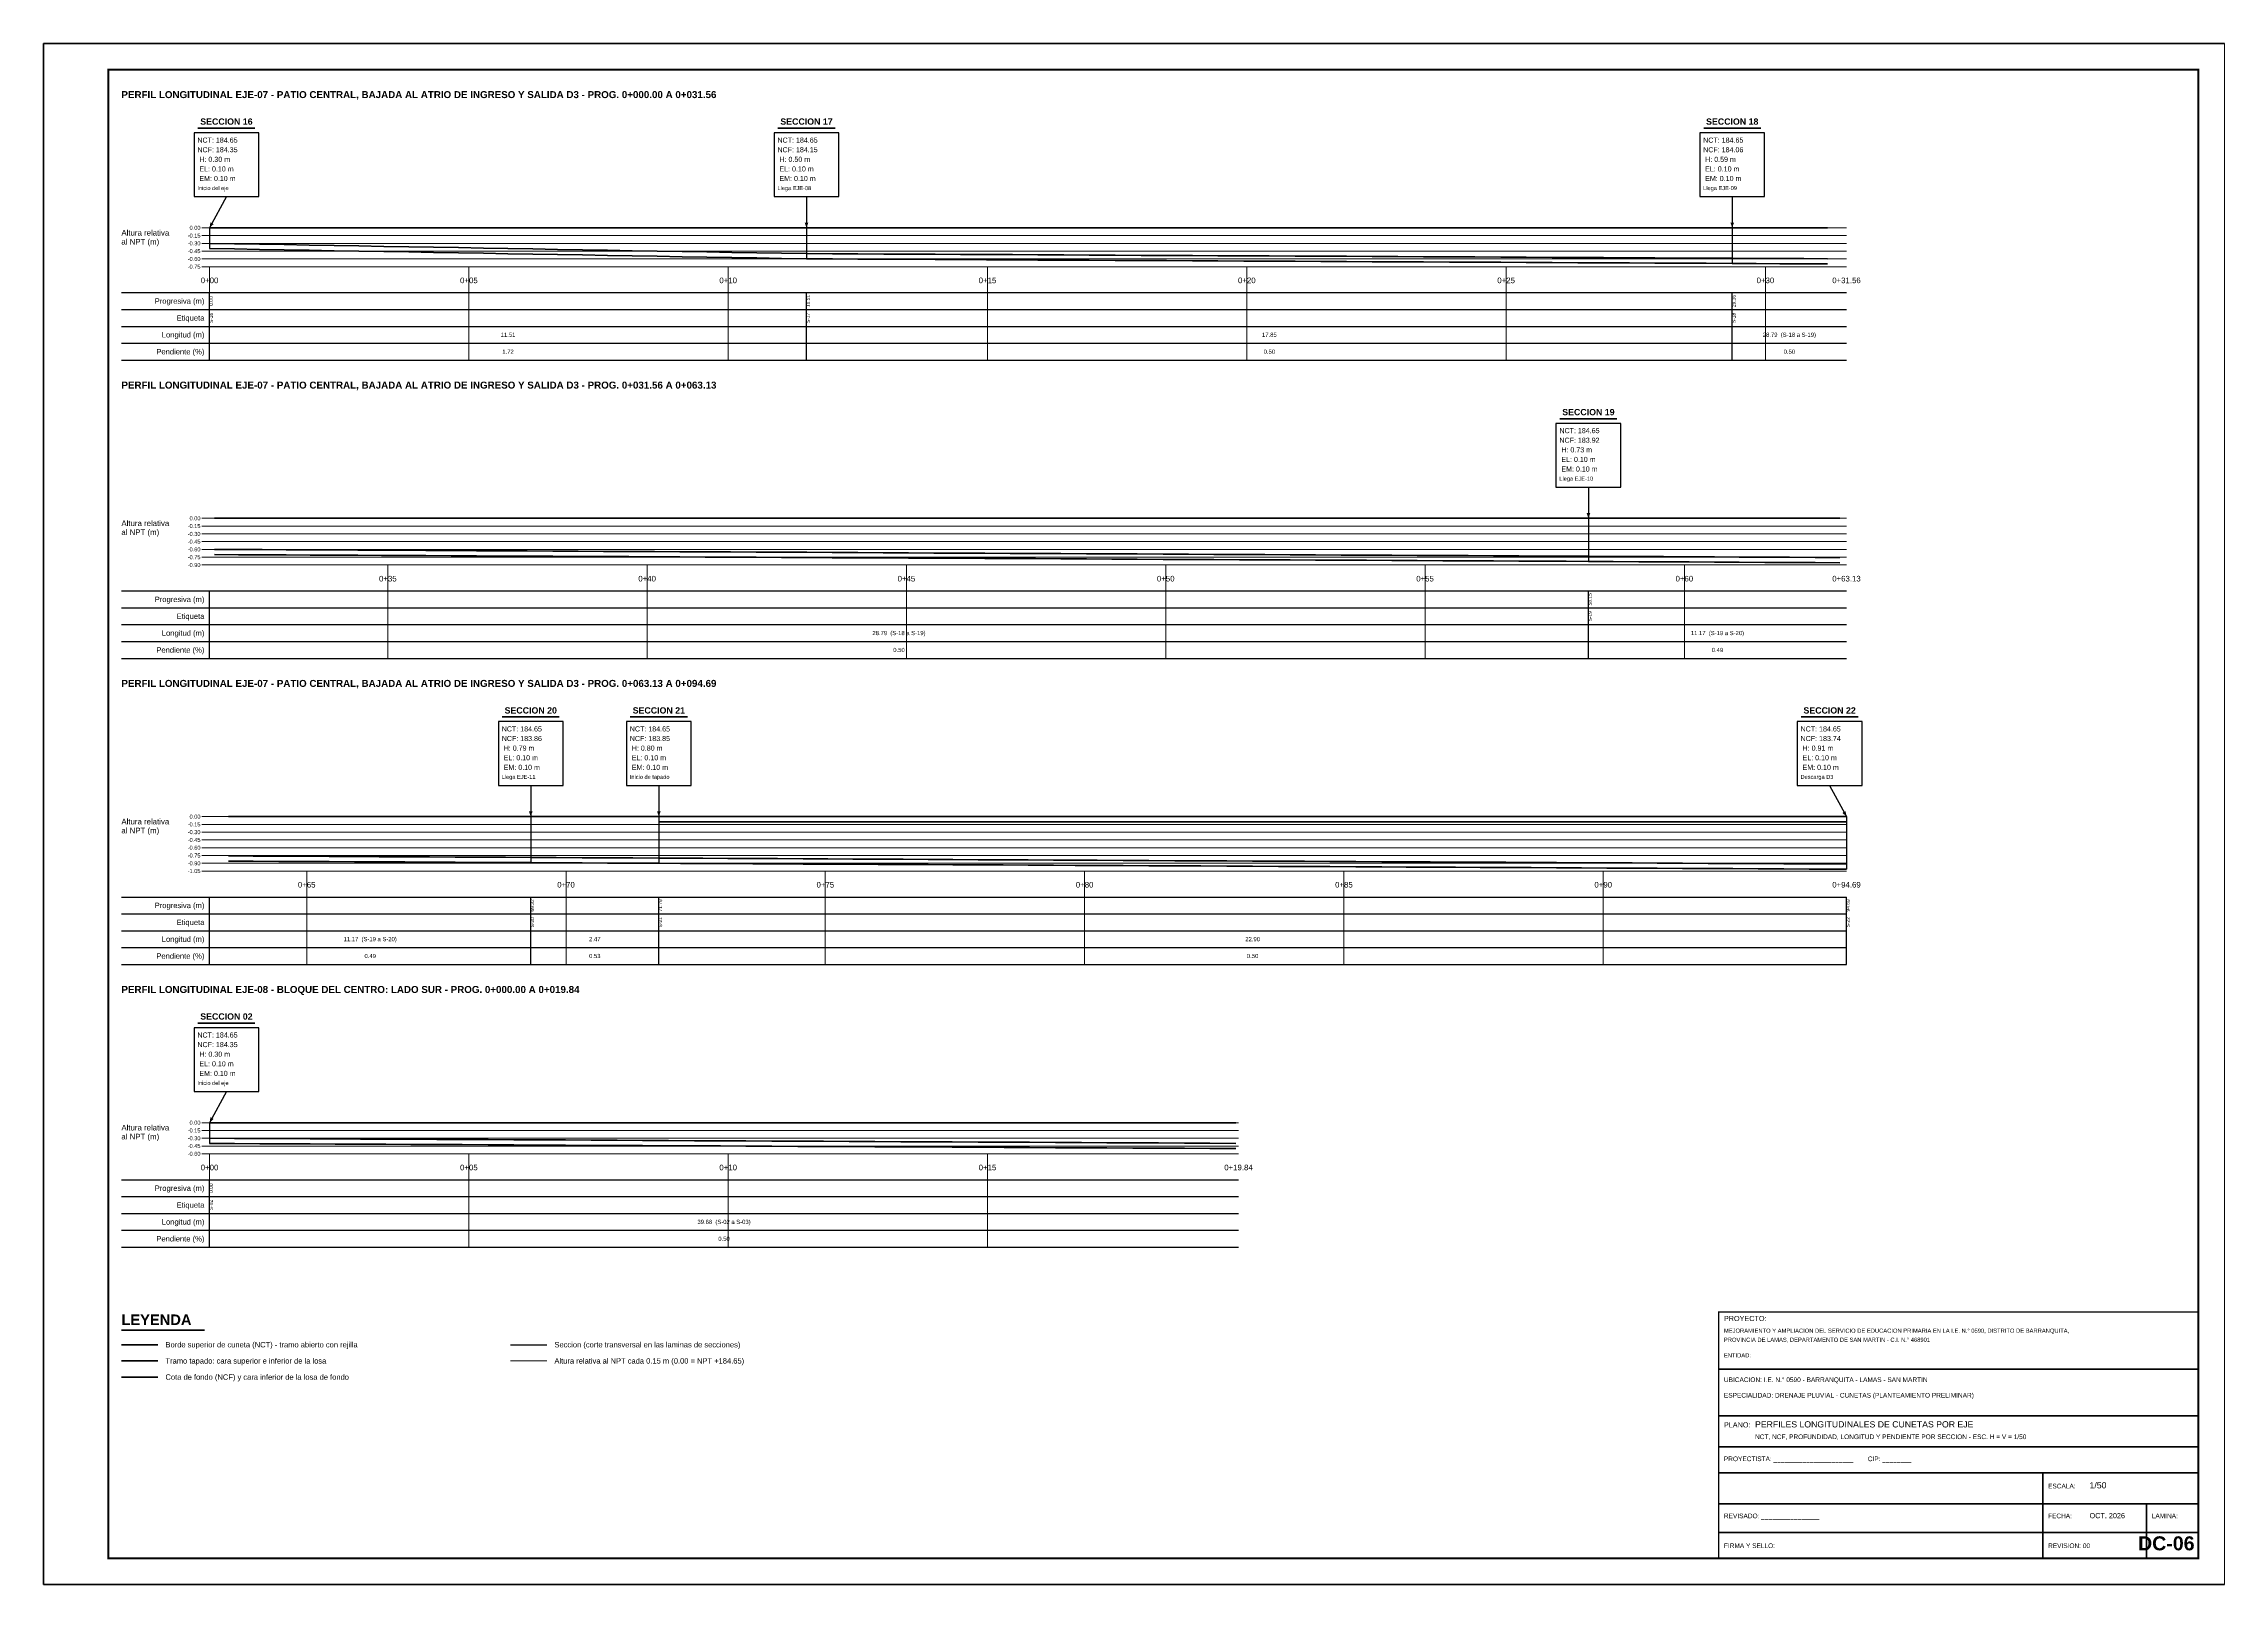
# Paper-space layout 'DC-06' of a CAD drawing. Header units: metres, sheet in millimetres. Extents: x 0 to 841, y 0 to 594.
# The model-space entities are those that its viewports show. They can reach past a viewport. Long polylines and large blocks are cut down to what shows.
import ezdxf
from ezdxf.enums import TextEntityAlignment as Align

# ---------------------------------------------------------------- set-up
doc = ezdxf.new("R2010")
doc.units = ezdxf.units.M
doc.header["$LTSCALE"] = 0.25
for name, color, linetype, lineweight in [('GRILLA', 9, 'CONTINUOUS', 13), ('MARCO', 7, 'CONTINUOUS', 50), ('PERF-FONDO', 6, 'CONTINUOUS', 35), ('PERF-NCT', 5, 'CONTINUOUS', 35), ('PERF-REF', 9, 'CONTINUOUS', 9), ('PERF-SECCION', 1, 'CONTINUOUS', 25), ('PERF-TAPA', 3, 'CONTINUOUS', 35), ('ROTULO', 7, 'CONTINUOUS', 35), ('TITULOS', 160, 'CONTINUOUS', 35)]:
    doc.layers.add(name, color=color, linetype=linetype, lineweight=lineweight)
for name, color, linetype in [('GUITARRA', 8, 'CONTINUOUS'), ('LEYENDA', 7, 'CONTINUOUS'), ('PERF-CAJA', 7, 'CONTINUOUS'), ('ROTULO-TEXTO', 7, 'CONTINUOUS'), ('TEXTOS', 7, 'CONTINUOUS')]:
    doc.layers.add(name, color=color, linetype=linetype)
doc.styles.get("Standard").update_dxf_attribs({"font": 'arial.ttf'})
doc.styles.add('TITULOS', font='arialbd.ttf')

msp = doc.modelspace()

# ---------------------------------------------------------------- linework, layer by layer
at = {"layer": 'GRILLA'}
for p, q in [((354997.055, 9249561.4), (354997.055, 9249559.6)), ((355002.055, 9249561.4), (355002.055, 9249559.6)), ((355007.055, 9249561.4), (355007.055, 9249559.6)), ((355012.055, 9249561.4), (355012.055, 9249559.6)), ((355017.055, 9249561.4), (355017.055, 9249559.6)), ((355022.055, 9249561.4), (355022.055, 9249559.6)), ((355027.055, 9249561.4), (355027.055, 9249559.6)), ((355000.492, 9249555.65), (355000.492, 9249553.85)), ((355005.492, 9249555.65), (355005.492, 9249553.85)), ((355010.492, 9249555.65), (355010.492, 9249553.85)), ((355015.492, 9249555.65), (355015.492, 9249553.85)), ((355020.492, 9249555.65), (355020.492, 9249553.85)), ((355025.492, 9249555.65), (355025.492, 9249553.85)), ((354998.928, 9249549.75), (354998.928, 9249547.95)), ((355003.928, 9249549.75), (355003.928, 9249547.95)), ((355008.928, 9249549.75), (355008.928, 9249547.95)), ((355013.928, 9249549.75), (355013.928, 9249547.95)), ((355018.928, 9249549.75), (355018.928, 9249547.95)), ((355023.928, 9249549.75), (355023.928, 9249547.95)), ((354997.055, 9249544.3), (354997.055, 9249542.5)), ((355002.055, 9249544.3), (355002.055, 9249542.5)), ((355007.055, 9249544.3), (355007.055, 9249542.5)), ((355012.055, 9249544.3), (355012.055, 9249542.5))]:
    msp.add_line(p, q, dxfattribs=at)
at = {"layer": 'GUITARRA'}
for p, q in [((354995.355, 9249560.9), (355028.618, 9249560.9)), ((354997.055, 9249559.6), (354997.055, 9249560.9)), ((354997.055, 9249559.6), (354997.055, 9249560.9)), ((355008.565, 9249559.6), (355008.565, 9249560.9)), ((355026.415, 9249559.6), (355026.415, 9249560.9)), ((354995.355, 9249560.575), (355028.618, 9249560.575)), ((354995.355, 9249560.25), (355028.618, 9249560.25)), ((354995.355, 9249559.925), (355028.618, 9249559.925)), ((354995.355, 9249559.6), (355028.618, 9249559.6)), ((354995.355, 9249555.15), (355028.618, 9249555.15)), ((354995.355, 9249554.825), (355028.618, 9249554.825)), ((354997.055, 9249553.85), (354997.055, 9249555.15)), ((355023.642, 9249553.85), (355023.642, 9249555.15)), ((354995.355, 9249554.5), (355028.618, 9249554.5)), ((354995.355, 9249554.175), (355028.618, 9249554.175)), ((354995.355, 9249553.85), (355028.618, 9249553.85)), ((354995.355, 9249549.25), (355028.618, 9249549.25)), ((354995.355, 9249548.925), (355028.618, 9249548.925)), ((354997.055, 9249547.95), (354997.055, 9249549.25)), ((355003.248, 9249547.95), (355003.248, 9249549.25)), ((355005.718, 9249547.95), (355005.718, 9249549.25)), ((355028.618, 9249547.95), (355028.618, 9249549.25)), ((354995.355, 9249548.6), (355028.618, 9249548.6)), ((354995.355, 9249548.275), (355028.618, 9249548.275)), ((354995.355, 9249547.95), (355028.618, 9249547.95)), ((354995.355, 9249543.8), (355016.895, 9249543.8)), ((354995.355, 9249543.475), (355016.895, 9249543.475)), ((354997.055, 9249542.5), (354997.055, 9249543.8)), ((354997.055, 9249542.5), (354997.055, 9249543.8)), ((354995.355, 9249543.15), (355016.895, 9249543.15)), ((354995.355, 9249542.825), (355016.895, 9249542.825)), ((354995.355, 9249542.5), (355016.895, 9249542.5))]:
    msp.add_line(p, q, dxfattribs=at)
at = {"layer": 'MARCO'}
msp.add_lwpolyline([(354993.855, 9249536), (355035.905, 9249536), (355035.905, 9249565.7), (354993.855, 9249565.7)], close=True, dxfattribs=at)
at = {"layer": 'MARCO', "const_width": 0.04}
msp.add_lwpolyline([(354995.105, 9249536.5), (355035.405, 9249536.5), (355035.405, 9249565.2), (354995.105, 9249565.2)], close=True, dxfattribs=at)
at = {"layer": 'PERF-CAJA'}
for p, q in [((354997.38, 9249562.75), (354997.055, 9249562.15)), ((355008.565, 9249562.75), (355008.565, 9249562.15)), ((355026.415, 9249562.75), (355026.415, 9249562.15)), ((355023.642, 9249557.15), (355023.642, 9249556.55)), ((355003.248, 9249551.4), (355003.248, 9249550.8)), ((355005.718, 9249551.4), (355005.718, 9249550.8)), ((355028.293, 9249551.4), (355028.618, 9249550.8)), ((354997.38, 9249545.5), (354997.055, 9249544.9))]:
    msp.add_line(p, q, dxfattribs=at)
for points in [[(354996.755, 9249562.75), (354998.005, 9249562.75), (354998.005, 9249563.98), (354996.755, 9249563.98)], [(355007.94, 9249562.75), (355009.19, 9249562.75), (355009.19, 9249563.98), (355007.94, 9249563.98)], [(355025.79, 9249562.75), (355027.04, 9249562.75), (355027.04, 9249563.98), (355025.79, 9249563.98)], [(355023.017, 9249557.15), (355024.267, 9249557.15), (355024.267, 9249558.38), (355023.017, 9249558.38)], [(355002.623, 9249551.4), (355003.873, 9249551.4), (355003.873, 9249552.63), (355002.623, 9249552.63)], [(355005.093, 9249551.4), (355006.343, 9249551.4), (355006.343, 9249552.63), (355005.093, 9249552.63)], [(355027.668, 9249551.4), (355028.918, 9249551.4), (355028.918, 9249552.63), (355027.668, 9249552.63)], [(354996.755, 9249545.5), (354998.005, 9249545.5), (354998.005, 9249546.73), (354996.755, 9249546.73)]]:
    msp.add_lwpolyline(points, close=True, dxfattribs=at)
for points in [[(354997.055, 9249562.15), (354997.133, 9249562.221), (354997.072, 9249562.255)], [(355008.565, 9249562.15), (355008.6, 9249562.25), (355008.53, 9249562.25)], [(355026.415, 9249562.15), (355026.45, 9249562.25), (355026.38, 9249562.25)], [(355023.642, 9249556.55), (355023.677, 9249556.65), (355023.607, 9249556.65)], [(355003.248, 9249550.8), (355003.283, 9249550.9), (355003.213, 9249550.9)], [(355005.718, 9249550.8), (355005.753, 9249550.9), (355005.683, 9249550.9)], [(355028.618, 9249550.8), (355028.601, 9249550.905), (355028.54, 9249550.871)], [(354997.055, 9249544.9), (354997.133, 9249544.971), (354997.072, 9249545.005)]]:
    msp.add_solid(points, dxfattribs=at)
at = {"layer": 'PERF-FONDO'}
msp.add_line((354995.355, 9249539.996), (354996.055, 9249539.996), dxfattribs=at)
for points in [[(354997.055, 9249561.85), (354997.535, 9249561.842), (354998.015, 9249561.833), (354998.495, 9249561.825), (354998.975, 9249561.817), (354999.455, 9249561.809), (354999.935, 9249561.8), (355000.415, 9249561.792), (355000.895, 9249561.784), (355001.375, 9249561.776), (355001.855, 9249561.767), (355002.335, 9249561.759), (355002.805, 9249561.751), (355003.285, 9249561.743), (355003.765, 9249561.734), (355004.245, 9249561.726), (355004.725, 9249561.718), (355005.205, 9249561.709), (355005.685, 9249561.701), (355006.165, 9249561.693), (355006.645, 9249561.685), (355007.125, 9249561.676), (355007.605, 9249561.668), (355008.085, 9249561.66), (355008.565, 9249561.652), (355009.065, 9249561.649), (355009.555, 9249561.647), (355010.055, 9249561.644), (355010.545, 9249561.642), (355011.045, 9249561.639), (355011.535, 9249561.637), (355012.035, 9249561.634), (355012.535, 9249561.632), (355013.025, 9249561.629), (355013.525, 9249561.627), (355014.015, 9249561.624), (355014.515, 9249561.622), (355015.015, 9249561.619), (355015.505, 9249561.617), (355016.005, 9249561.614), (355016.495, 9249561.612), (355016.995, 9249561.609), (355017.485, 9249561.607), (355017.985, 9249561.604), (355018.485, 9249561.602), (355018.975, 9249561.6), (355019.475, 9249561.597), (355019.965, 9249561.595), (355020.465, 9249561.592), (355020.965, 9249561.59), (355021.455, 9249561.587), (355021.955, 9249561.585), (355022.445, 9249561.582), (355022.945, 9249561.58), (355023.435, 9249561.577), (355023.935, 9249561.575), (355024.435, 9249561.572), (355024.925, 9249561.57), (355025.425, 9249561.567), (355025.915, 9249561.565), (355026.415, 9249561.562), (355026.875, 9249561.56), (355027.335, 9249561.558), (355027.795, 9249561.555), (355028.255, 9249561.553)], [(354997.055, 9249561.75), (354997.535, 9249561.742), (354998.015, 9249561.733), (354998.495, 9249561.725), (354998.975, 9249561.717), (354999.455, 9249561.709), (354999.935, 9249561.7), (355000.415, 9249561.692), (355000.895, 9249561.684), (355001.375, 9249561.676), (355001.855, 9249561.667), (355002.335, 9249561.659), (355002.805, 9249561.651), (355003.285, 9249561.643), (355003.765, 9249561.634), (355004.245, 9249561.626), (355004.725, 9249561.618), (355005.205, 9249561.609), (355005.685, 9249561.601), (355006.165, 9249561.593), (355006.645, 9249561.585), (355007.125, 9249561.576), (355007.605, 9249561.568), (355008.085, 9249561.56), (355008.565, 9249561.552), (355009.065, 9249561.549), (355009.555, 9249561.547), (355010.055, 9249561.544), (355010.545, 9249561.542), (355011.045, 9249561.539), (355011.535, 9249561.537), (355012.035, 9249561.534), (355012.535, 9249561.532), (355013.025, 9249561.529), (355013.525, 9249561.527), (355014.015, 9249561.524), (355014.515, 9249561.522), (355015.015, 9249561.519), (355015.505, 9249561.517), (355016.005, 9249561.514), (355016.495, 9249561.512), (355016.995, 9249561.509), (355017.485, 9249561.507), (355017.985, 9249561.504), (355018.485, 9249561.502), (355018.975, 9249561.5), (355019.475, 9249561.497), (355019.965, 9249561.495), (355020.465, 9249561.492), (355020.965, 9249561.49), (355021.455, 9249561.487), (355021.955, 9249561.485), (355022.445, 9249561.482), (355022.945, 9249561.48), (355023.435, 9249561.477), (355023.935, 9249561.475), (355024.435, 9249561.472), (355024.925, 9249561.47), (355025.425, 9249561.467), (355025.915, 9249561.465), (355026.415, 9249561.462), (355026.875, 9249561.46), (355027.335, 9249561.458), (355027.795, 9249561.455), (355028.255, 9249561.453)], [(354997.152, 9249555.951), (354997.612, 9249555.949), (354998.072, 9249555.946), (354998.532, 9249555.944), (354998.992, 9249555.942), (354999.452, 9249555.939), (354999.912, 9249555.937), (355000.372, 9249555.935), (355000.792, 9249555.933), (355001.222, 9249555.931), (355001.712, 9249555.928), (355002.202, 9249555.926), (355002.692, 9249555.923), (355003.182, 9249555.921), (355003.672, 9249555.918), (355004.162, 9249555.916), (355004.652, 9249555.913), (355005.142, 9249555.911), (355005.632, 9249555.908), (355006.122, 9249555.906), (355006.612, 9249555.904), (355007.102, 9249555.901), (355007.592, 9249555.899), (355008.082, 9249555.896), (355008.572, 9249555.894), (355009.062, 9249555.891), (355009.552, 9249555.889), (355010.042, 9249555.886), (355010.532, 9249555.884), (355011.022, 9249555.881), (355011.512, 9249555.879), (355012.002, 9249555.877), (355012.492, 9249555.874), (355012.982, 9249555.872), (355013.472, 9249555.869), (355013.962, 9249555.867), (355014.452, 9249555.864), (355014.942, 9249555.862), (355015.442, 9249555.859), (355015.932, 9249555.857), (355016.422, 9249555.855), (355016.912, 9249555.852), (355017.402, 9249555.85), (355017.892, 9249555.847), (355018.382, 9249555.845), (355018.872, 9249555.842), (355019.362, 9249555.84), (355019.852, 9249555.837), (355020.342, 9249555.835), (355020.832, 9249555.832), (355021.322, 9249555.83), (355021.812, 9249555.828), (355022.302, 9249555.825), (355022.792, 9249555.823), (355023.212, 9249555.821), (355023.642, 9249555.818), (355024.122, 9249555.816), (355024.612, 9249555.814), (355025.092, 9249555.811), (355025.582, 9249555.809), (355026.072, 9249555.806), (355026.552, 9249555.804), (355027.042, 9249555.801), (355027.522, 9249555.799), (355028.012, 9249555.797), (355028.492, 9249555.794)], [(354997.152, 9249555.851), (354997.612, 9249555.849), (354998.072, 9249555.846), (354998.532, 9249555.844), (354998.992, 9249555.842), (354999.452, 9249555.839), (354999.912, 9249555.837), (355000.372, 9249555.835), (355000.792, 9249555.833), (355001.222, 9249555.831), (355001.712, 9249555.828), (355002.202, 9249555.826), (355002.692, 9249555.823), (355003.182, 9249555.821), (355003.672, 9249555.818), (355004.162, 9249555.816), (355004.652, 9249555.813), (355005.142, 9249555.811), (355005.632, 9249555.808), (355006.122, 9249555.806), (355006.612, 9249555.804), (355007.102, 9249555.801), (355007.592, 9249555.799), (355008.082, 9249555.796), (355008.572, 9249555.794), (355009.062, 9249555.791), (355009.552, 9249555.789), (355010.042, 9249555.786), (355010.532, 9249555.784), (355011.022, 9249555.781), (355011.512, 9249555.779), (355012.002, 9249555.777), (355012.492, 9249555.774), (355012.982, 9249555.772), (355013.472, 9249555.769), (355013.962, 9249555.767), (355014.452, 9249555.764), (355014.942, 9249555.762), (355015.442, 9249555.759), (355015.932, 9249555.757), (355016.422, 9249555.755), (355016.912, 9249555.752), (355017.402, 9249555.75), (355017.892, 9249555.747), (355018.382, 9249555.745), (355018.872, 9249555.742), (355019.362, 9249555.74), (355019.852, 9249555.737), (355020.342, 9249555.735), (355020.832, 9249555.732), (355021.322, 9249555.73), (355021.812, 9249555.728), (355022.302, 9249555.725), (355022.792, 9249555.723), (355023.212, 9249555.721), (355023.642, 9249555.718), (355024.122, 9249555.716), (355024.612, 9249555.714), (355025.092, 9249555.711), (355025.582, 9249555.709), (355026.072, 9249555.706), (355026.552, 9249555.704), (355027.042, 9249555.701), (355027.522, 9249555.699), (355028.012, 9249555.697), (355028.492, 9249555.694)], [(354997.418, 9249550.042), (354997.898, 9249550.039), (354998.388, 9249550.037), (354998.878, 9249550.034), (354999.358, 9249550.032), (354999.848, 9249550.03), (355000.328, 9249550.027), (355000.818, 9249550.025), (355001.298, 9249550.022), (355001.788, 9249550.02), (355002.278, 9249550.017), (355002.758, 9249550.015), (355003.248, 9249550.013), (355003.738, 9249550.01), (355004.238, 9249550.008), (355004.728, 9249550.005), (355005.218, 9249550.003), (355005.718, 9249550), (355006.138, 9249549.998), (355006.568, 9249549.996), (355007.048, 9249549.994), (355007.528, 9249549.991), (355008.008, 9249549.989), (355008.498, 9249549.986), (355008.978, 9249549.984), (355009.458, 9249549.981), (355009.948, 9249549.979), (355010.428, 9249549.977), (355010.908, 9249549.974), (355011.388, 9249549.972), (355011.878, 9249549.969), (355012.358, 9249549.967), (355012.838, 9249549.965), (355013.328, 9249549.962), (355013.748, 9249549.96), (355014.168, 9249549.958), (355014.668, 9249549.955), (355015.168, 9249549.953), (355015.668, 9249549.95), (355016.168, 9249549.948), (355016.668, 9249549.945), (355017.168, 9249549.943), (355017.668, 9249549.94), (355018.168, 9249549.938), (355018.658, 9249549.935), (355019.158, 9249549.933), (355019.658, 9249549.93), (355020.128, 9249549.928), (355020.588, 9249549.926), (355021.078, 9249549.923), (355021.558, 9249549.921), (355022.048, 9249549.919), (355022.538, 9249549.916), (355023.028, 9249549.914), (355023.508, 9249549.911), (355023.998, 9249549.909), (355024.488, 9249549.906), (355024.968, 9249549.904), (355025.458, 9249549.901), (355025.948, 9249549.899), (355026.428, 9249549.897), (355026.918, 9249549.894), (355027.408, 9249549.892), (355027.898, 9249549.889), (355028.318, 9249549.887), (355028.618, 9249549.886)], [(354997.418, 9249549.942), (354997.898, 9249549.939), (354998.388, 9249549.937), (354998.878, 9249549.934), (354999.358, 9249549.932), (354999.848, 9249549.93), (355000.328, 9249549.927), (355000.818, 9249549.925), (355001.298, 9249549.922), (355001.788, 9249549.92), (355002.278, 9249549.917), (355002.758, 9249549.915), (355003.248, 9249549.913), (355003.738, 9249549.91), (355004.238, 9249549.908), (355004.728, 9249549.905), (355005.218, 9249549.903), (355005.718, 9249549.9), (355006.138, 9249549.898), (355006.568, 9249549.896), (355007.048, 9249549.894), (355007.528, 9249549.891), (355008.008, 9249549.889), (355008.498, 9249549.886), (355008.978, 9249549.884), (355009.458, 9249549.881), (355009.948, 9249549.879), (355010.428, 9249549.877), (355010.908, 9249549.874), (355011.388, 9249549.872), (355011.878, 9249549.869), (355012.358, 9249549.867), (355012.838, 9249549.865), (355013.328, 9249549.862), (355013.748, 9249549.86), (355014.168, 9249549.858), (355014.668, 9249549.855), (355015.168, 9249549.853), (355015.668, 9249549.85), (355016.168, 9249549.848), (355016.668, 9249549.845), (355017.168, 9249549.843), (355017.668, 9249549.84), (355018.168, 9249549.838), (355018.658, 9249549.835), (355019.158, 9249549.833), (355019.658, 9249549.83), (355020.128, 9249549.828), (355020.588, 9249549.826), (355021.078, 9249549.823), (355021.558, 9249549.821), (355022.048, 9249549.819), (355022.538, 9249549.816), (355023.028, 9249549.814), (355023.508, 9249549.811), (355023.998, 9249549.809), (355024.488, 9249549.806), (355024.968, 9249549.804), (355025.458, 9249549.801), (355025.948, 9249549.799), (355026.428, 9249549.797), (355026.918, 9249549.794), (355027.408, 9249549.792), (355027.898, 9249549.789), (355028.318, 9249549.787), (355028.618, 9249549.786)], [(354997.055, 9249544.6), (354997.535, 9249544.598), (354998.025, 9249544.595), (354998.515, 9249544.593), (354998.995, 9249544.59), (354999.475, 9249544.588), (354999.965, 9249544.585), (355000.455, 9249544.583), (355000.935, 9249544.581), (355001.435, 9249544.578), (355001.925, 9249544.576), (355002.425, 9249544.573), (355002.925, 9249544.571), (355003.425, 9249544.568), (355003.915, 9249544.566), (355004.415, 9249544.563), (355004.915, 9249544.561), (355005.405, 9249544.558), (355005.905, 9249544.556), (355006.405, 9249544.553), (355006.905, 9249544.551), (355007.395, 9249544.548), (355007.895, 9249544.546), (355008.395, 9249544.543), (355008.895, 9249544.541), (355009.385, 9249544.538), (355009.885, 9249544.536), (355010.385, 9249544.533), (355010.875, 9249544.531), (355011.375, 9249544.528), (355011.875, 9249544.526), (355012.375, 9249544.523), (355012.865, 9249544.521), (355013.365, 9249544.518), (355013.865, 9249544.516), (355014.355, 9249544.513), (355014.855, 9249544.511), (355015.355, 9249544.509), (355015.855, 9249544.506), (355016.345, 9249544.504), (355016.845, 9249544.501)], [(354997.055, 9249544.5), (354997.535, 9249544.498), (354998.025, 9249544.495), (354998.515, 9249544.493), (354998.995, 9249544.49), (354999.475, 9249544.488), (354999.965, 9249544.485), (355000.455, 9249544.483), (355000.935, 9249544.481), (355001.435, 9249544.478), (355001.925, 9249544.476), (355002.425, 9249544.473), (355002.925, 9249544.471), (355003.425, 9249544.468), (355003.915, 9249544.466), (355004.415, 9249544.463), (355004.915, 9249544.461), (355005.405, 9249544.458), (355005.905, 9249544.456), (355006.405, 9249544.453), (355006.905, 9249544.451), (355007.395, 9249544.448), (355007.895, 9249544.446), (355008.395, 9249544.443), (355008.895, 9249544.441), (355009.385, 9249544.438), (355009.885, 9249544.436), (355010.385, 9249544.433), (355010.875, 9249544.431), (355011.375, 9249544.428), (355011.875, 9249544.426), (355012.375, 9249544.423), (355012.865, 9249544.421), (355013.365, 9249544.418), (355013.865, 9249544.416), (355014.355, 9249544.413), (355014.855, 9249544.411), (355015.355, 9249544.409), (355015.855, 9249544.406), (355016.345, 9249544.404), (355016.845, 9249544.401)]]:
    msp.add_lwpolyline(points, dxfattribs=at)
at = {"layer": 'PERF-NCT'}
msp.add_line((354995.355, 9249540.62), (354996.055, 9249540.62), dxfattribs=at)
for points in [[(354997.055, 9249562.15), (354997.535, 9249562.15), (354998.015, 9249562.15), (354998.495, 9249562.15), (354998.975, 9249562.15), (354999.455, 9249562.15), (354999.935, 9249562.15), (355000.415, 9249562.15), (355000.895, 9249562.15), (355001.375, 9249562.15), (355001.855, 9249562.15), (355002.335, 9249562.15), (355002.805, 9249562.15), (355003.285, 9249562.15), (355003.765, 9249562.15), (355004.245, 9249562.15), (355004.725, 9249562.15), (355005.205, 9249562.15), (355005.685, 9249562.15), (355006.165, 9249562.15), (355006.645, 9249562.15), (355007.125, 9249562.15), (355007.605, 9249562.15), (355008.085, 9249562.15), (355008.565, 9249562.15), (355009.065, 9249562.15), (355009.555, 9249562.15), (355010.055, 9249562.15), (355010.545, 9249562.15), (355011.045, 9249562.15), (355011.535, 9249562.15), (355012.035, 9249562.15), (355012.535, 9249562.15), (355013.025, 9249562.15), (355013.525, 9249562.15), (355014.015, 9249562.15), (355014.515, 9249562.15), (355015.015, 9249562.15), (355015.505, 9249562.15), (355016.005, 9249562.15), (355016.495, 9249562.15), (355016.995, 9249562.15), (355017.485, 9249562.15), (355017.985, 9249562.15), (355018.485, 9249562.15), (355018.975, 9249562.15), (355019.475, 9249562.15), (355019.965, 9249562.15), (355020.465, 9249562.15), (355020.965, 9249562.15), (355021.455, 9249562.15), (355021.955, 9249562.15), (355022.445, 9249562.15), (355022.945, 9249562.15), (355023.435, 9249562.15), (355023.935, 9249562.15), (355024.435, 9249562.15), (355024.925, 9249562.15), (355025.425, 9249562.15), (355025.915, 9249562.15), (355026.415, 9249562.15), (355026.875, 9249562.15), (355027.335, 9249562.15), (355027.795, 9249562.15), (355028.255, 9249562.15)], [(354997.152, 9249556.55), (354997.612, 9249556.55), (354998.072, 9249556.55), (354998.532, 9249556.55), (354998.992, 9249556.55), (354999.452, 9249556.55), (354999.912, 9249556.55), (355000.372, 9249556.55), (355000.792, 9249556.55), (355001.222, 9249556.55), (355001.712, 9249556.55), (355002.202, 9249556.55), (355002.692, 9249556.55), (355003.182, 9249556.55), (355003.672, 9249556.55), (355004.162, 9249556.55), (355004.652, 9249556.55), (355005.142, 9249556.55), (355005.632, 9249556.55), (355006.122, 9249556.55), (355006.612, 9249556.55), (355007.102, 9249556.55), (355007.592, 9249556.55), (355008.082, 9249556.55), (355008.572, 9249556.55), (355009.062, 9249556.55), (355009.552, 9249556.55), (355010.042, 9249556.55), (355010.532, 9249556.55), (355011.022, 9249556.55), (355011.512, 9249556.55), (355012.002, 9249556.55), (355012.492, 9249556.55), (355012.982, 9249556.55), (355013.472, 9249556.55), (355013.962, 9249556.55), (355014.452, 9249556.55), (355014.942, 9249556.55), (355015.442, 9249556.55), (355015.932, 9249556.55), (355016.422, 9249556.55), (355016.912, 9249556.55), (355017.402, 9249556.55), (355017.892, 9249556.55), (355018.382, 9249556.55), (355018.872, 9249556.55), (355019.362, 9249556.55), (355019.852, 9249556.55), (355020.342, 9249556.55), (355020.832, 9249556.55), (355021.322, 9249556.55), (355021.812, 9249556.55), (355022.302, 9249556.55), (355022.792, 9249556.55), (355023.212, 9249556.55), (355023.642, 9249556.55), (355024.122, 9249556.55), (355024.612, 9249556.55), (355025.092, 9249556.55), (355025.582, 9249556.55), (355026.072, 9249556.55), (355026.552, 9249556.55), (355027.042, 9249556.55), (355027.522, 9249556.55), (355028.012, 9249556.55), (355028.492, 9249556.55)], [(354997.418, 9249550.8), (354997.898, 9249550.8), (354998.388, 9249550.8), (354998.878, 9249550.8), (354999.358, 9249550.8), (354999.848, 9249550.8), (355000.328, 9249550.8), (355000.818, 9249550.8), (355001.298, 9249550.8), (355001.788, 9249550.8), (355002.278, 9249550.8), (355002.758, 9249550.8), (355003.248, 9249550.8), (355003.738, 9249550.8), (355004.238, 9249550.8), (355004.728, 9249550.8), (355005.218, 9249550.8), (355005.718, 9249550.8)], [(354997.055, 9249544.9), (354997.535, 9249544.9), (354998.025, 9249544.9), (354998.515, 9249544.9), (354998.995, 9249544.9), (354999.475, 9249544.9), (354999.965, 9249544.9), (355000.455, 9249544.9), (355000.935, 9249544.9), (355001.435, 9249544.9), (355001.925, 9249544.9), (355002.425, 9249544.9), (355002.925, 9249544.9), (355003.425, 9249544.9), (355003.915, 9249544.9), (355004.415, 9249544.9), (355004.915, 9249544.9), (355005.405, 9249544.9), (355005.905, 9249544.9), (355006.405, 9249544.9), (355006.905, 9249544.9), (355007.395, 9249544.9), (355007.895, 9249544.9), (355008.395, 9249544.9), (355008.895, 9249544.9), (355009.385, 9249544.9), (355009.885, 9249544.9), (355010.385, 9249544.9), (355010.875, 9249544.9), (355011.375, 9249544.9), (355011.875, 9249544.9), (355012.375, 9249544.9), (355012.865, 9249544.9), (355013.365, 9249544.9), (355013.865, 9249544.9), (355014.355, 9249544.9), (355014.855, 9249544.9), (355015.355, 9249544.9), (355015.855, 9249544.9), (355016.345, 9249544.9), (355016.845, 9249544.9)]]:
    msp.add_lwpolyline(points, dxfattribs=at)
at = {"layer": 'PERF-REF'}
for p, q in [((354996.905, 9249562.15), (355028.618, 9249562.15)), ((354996.905, 9249562), (355028.618, 9249562)), ((354996.905, 9249561.85), (355028.618, 9249561.85)), ((354996.905, 9249561.7), (355028.618, 9249561.7)), ((354996.905, 9249561.55), (355028.618, 9249561.55)), ((354996.905, 9249561.4), (355028.618, 9249561.4)), ((354996.905, 9249556.55), (355028.618, 9249556.55)), ((354996.905, 9249556.4), (355028.618, 9249556.4)), ((354996.905, 9249556.25), (355028.618, 9249556.25)), ((354996.905, 9249556.1), (355028.618, 9249556.1)), ((354996.905, 9249555.95), (355028.618, 9249555.95)), ((354996.905, 9249555.8), (355028.618, 9249555.8)), ((354996.905, 9249555.65), (355028.618, 9249555.65)), ((354996.905, 9249550.8), (355028.618, 9249550.8)), ((354996.905, 9249550.65), (355028.618, 9249550.65)), ((354996.905, 9249550.5), (355028.618, 9249550.5)), ((354996.905, 9249550.35), (355028.618, 9249550.35)), ((354996.905, 9249550.2), (355028.618, 9249550.2)), ((354996.905, 9249550.05), (355028.618, 9249550.05)), ((354996.905, 9249549.9), (355028.618, 9249549.9)), ((354996.905, 9249549.75), (355028.618, 9249549.75)), ((354996.905, 9249544.9), (355016.895, 9249544.9)), ((354996.905, 9249544.75), (355016.895, 9249544.75)), ((354996.905, 9249544.6), (355016.895, 9249544.6)), ((354996.905, 9249544.45), (355016.895, 9249544.45)), ((354996.905, 9249544.3), (355016.895, 9249544.3)), ((355002.855, 9249540.308), (355003.555, 9249540.308))]:
    msp.add_line(p, q, dxfattribs=at)
at = {"layer": 'PERF-SECCION'}
for p, q in [((354997.055, 9249562.15), (354997.055, 9249561.75)), ((355008.565, 9249562.15), (355008.565, 9249561.552)), ((355026.415, 9249562.15), (355026.415, 9249561.462)), ((355023.642, 9249556.55), (355023.642, 9249555.718)), ((355003.248, 9249550.8), (355003.248, 9249549.913)), ((355005.718, 9249550.8), (355005.718, 9249549.9)), ((355028.618, 9249550.8), (355028.618, 9249549.786)), ((354997.055, 9249544.9), (354997.055, 9249544.5)), ((355002.855, 9249540.62), (355003.555, 9249540.62))]:
    msp.add_line(p, q, dxfattribs=at)
at = {"layer": 'PERF-TAPA'}
msp.add_line((354995.355, 9249540.308), (354996.055, 9249540.308), dxfattribs=at)
for points in [[(355005.718, 9249550.8), (355006.138, 9249550.8), (355006.568, 9249550.8), (355007.048, 9249550.8), (355007.528, 9249550.8), (355008.008, 9249550.8), (355008.498, 9249550.8), (355008.978, 9249550.8), (355009.458, 9249550.8), (355009.948, 9249550.8), (355010.428, 9249550.8), (355010.908, 9249550.8), (355011.388, 9249550.8), (355011.878, 9249550.8), (355012.358, 9249550.8), (355012.838, 9249550.8), (355013.328, 9249550.8), (355013.748, 9249550.8), (355014.168, 9249550.8), (355014.668, 9249550.8), (355015.168, 9249550.8), (355015.668, 9249550.8), (355016.168, 9249550.8), (355016.668, 9249550.8), (355017.168, 9249550.8), (355017.668, 9249550.8), (355018.168, 9249550.8), (355018.658, 9249550.8), (355019.158, 9249550.8), (355019.658, 9249550.8), (355020.128, 9249550.8), (355020.588, 9249550.8), (355021.078, 9249550.8), (355021.558, 9249550.8), (355022.048, 9249550.8), (355022.538, 9249550.8), (355023.028, 9249550.8), (355023.508, 9249550.8), (355023.998, 9249550.8), (355024.488, 9249550.8), (355024.968, 9249550.8), (355025.458, 9249550.8), (355025.948, 9249550.8), (355026.428, 9249550.8), (355026.918, 9249550.8), (355027.408, 9249550.8), (355027.898, 9249550.8), (355028.318, 9249550.8), (355028.618, 9249550.8)], [(355005.718, 9249550.7), (355006.138, 9249550.7), (355006.568, 9249550.7), (355007.048, 9249550.7), (355007.528, 9249550.7), (355008.008, 9249550.7), (355008.498, 9249550.7), (355008.978, 9249550.7), (355009.458, 9249550.7), (355009.948, 9249550.7), (355010.428, 9249550.7), (355010.908, 9249550.7), (355011.388, 9249550.7), (355011.878, 9249550.7), (355012.358, 9249550.7), (355012.838, 9249550.7), (355013.328, 9249550.7), (355013.748, 9249550.7), (355014.168, 9249550.7), (355014.668, 9249550.7), (355015.168, 9249550.7), (355015.668, 9249550.7), (355016.168, 9249550.7), (355016.668, 9249550.7), (355017.168, 9249550.7), (355017.668, 9249550.7), (355018.168, 9249550.7), (355018.658, 9249550.7), (355019.158, 9249550.7), (355019.658, 9249550.7), (355020.128, 9249550.7), (355020.588, 9249550.7), (355021.078, 9249550.7), (355021.558, 9249550.7), (355022.048, 9249550.7), (355022.538, 9249550.7), (355023.028, 9249550.7), (355023.508, 9249550.7), (355023.998, 9249550.7), (355024.488, 9249550.7), (355024.968, 9249550.7), (355025.458, 9249550.7), (355025.948, 9249550.7), (355026.428, 9249550.7), (355026.918, 9249550.7), (355027.408, 9249550.7), (355027.898, 9249550.7), (355028.318, 9249550.7), (355028.618, 9249550.7)]]:
    msp.add_lwpolyline(points, dxfattribs=at)
at = {"layer": 'ROTULO'}
for p, q in [((355026.155, 9249540.15), (355035.405, 9249540.15)), ((355026.155, 9249539.25), (355035.405, 9249539.25)), ((355026.155, 9249538.65), (355035.405, 9249538.65)), ((355026.155, 9249538.15), (355035.405, 9249538.15)), ((355032.405, 9249538.15), (355032.405, 9249536.5)), ((355026.155, 9249537.55), (355035.405, 9249537.55)), ((355034.405, 9249537.55), (355034.405, 9249536.5)), ((355026.155, 9249537), (355035.405, 9249537))]:
    msp.add_line(p, q, dxfattribs=at)
at = {"layer": 'ROTULO', "const_width": 0.025}
msp.add_lwpolyline([(355026.155, 9249536.5), (355035.405, 9249536.5), (355035.405, 9249541.25), (355026.155, 9249541.25)], close=True, dxfattribs=at)
at = {"layer": 'TITULOS'}
for p, q in [((354996.83, 9249564.07), (354997.93, 9249564.07)), ((355008.015, 9249564.07), (355009.115, 9249564.07)), ((355025.865, 9249564.07), (355026.965, 9249564.07)), ((355023.092, 9249558.47), (355024.192, 9249558.47)), ((355002.698, 9249552.72), (355003.798, 9249552.72)), ((355005.168, 9249552.72), (355006.268, 9249552.72)), ((355027.743, 9249552.72), (355028.843, 9249552.72)), ((354996.83, 9249546.82), (354997.93, 9249546.82)), ((354995.355, 9249540.9), (354996.955, 9249540.9))]:
    msp.add_line(p, q, dxfattribs=at)

# ---------------------------------------------------------------- texts
at = {"layer": 'LEYENDA'}
for s, p in [('Borde superior de cuneta (NCT) - tramo abierto con rejilla', (354996.205, 9249540.62)), ('Seccion (corte transversal en las laminas de secciones)', (355003.705, 9249540.62)), ('Tramo tapado: cara superior e inferior de la losa', (354996.205, 9249540.308)), ('Cota de fondo (NCF) y cara inferior de la losa de fondo', (354996.205, 9249539.996)), ('Altura relativa al NPT cada 0.15 m (0.00 = NPT +184.65)', (355003.705, 9249540.308))]:
    msp.add_text(s, height=0.104, dxfattribs=at).set_placement(p, align=Align.MIDDLE_LEFT)
at = {"layer": 'ROTULO-TEXTO'}
for s, height, p in [('MEJORAMIENTO Y AMPLIACION DEL SERVICIO DE EDUCACION PRIMARIA EN LA I.E. N.° 0590, DISTRITO DE BARRANQUITA,', 0.08, (355026.255, 9249540.85)), ('PROYECTO:', 0.1, (355026.255, 9249541.075)), ('PROVINCIA DE LAMAS, DEPARTAMENTO DE SAN MARTIN - C.I. N.° 468901', 0.08, (355026.255, 9249540.675)), ('ENTIDAD:', 0.08, (355026.255, 9249540.375)), ('UBICACION: I.E. N.° 0590 - BARRANQUITA - LAMAS - SAN MARTIN', 0.09, (355026.255, 9249539.9)), ('ESPECIALIDAD: DRENAJE PLUVIAL - CUNETAS (PLANTEAMIENTO PRELIMINAR)', 0.09, (355026.255, 9249539.6)), ('PLANO:', 0.1, (355026.255, 9249539.025)), ('NCT, NCF, PROFUNDIDAD, LONGITUD Y PENDIENTE POR SECCION - ESC. H = V = 1/50', 0.09, (355026.855, 9249538.8)), ('PERFILES LONGITUDINALES DE CUNETAS POR EJE', 0.12, (355026.855, 9249539.025)), ('PROYECTISTA: ______________________        CIP: ________', 0.09, (355026.255, 9249538.375)), ('ESCALA:', 0.09, (355032.505, 9249537.85)), ('1/50', 0.12, (355033.305, 9249537.85)), ('REVISADO: ________________', 0.09, (355026.255, 9249537.275)), ('FECHA:', 0.09, (355032.505, 9249537.275)), ('OCT. 2026', 0.1, (355033.305, 9249537.275)), ('LAMINA:', 0.09, (355034.505, 9249537.275)), ('FIRMA Y SELLO:', 0.09, (355026.255, 9249536.7)), ('REVISION: 00', 0.09, (355032.505, 9249536.7))]:
    msp.add_text(s, height=height, dxfattribs=at).set_placement(p)
at = {"layer": 'TEXTOS'}
for s, height, p in [('NCT: 184.65', 0.09788, (354996.82, 9249563.84)), ('NCF: 184.35', 0.09788, (354996.82, 9249563.655)), ('NCT: 184.65', 0.09788, (355008.005, 9249563.84)), ('NCF: 184.15', 0.09788, (355008.005, 9249563.655)), ('NCT: 184.65', 0.09788, (355025.855, 9249563.84)), ('NCF: 184.06', 0.09788, (355025.855, 9249563.655)), (' H: 0.30 m', 0.0979, (354996.82, 9249563.47)), (' EL: 0.10 m', 0.09788, (354996.82, 9249563.285)), (' H: 0.50 m', 0.0979, (355008.005, 9249563.47)), (' EL: 0.10 m', 0.09788, (355008.005, 9249563.285)), (' H: 0.59 m', 0.0979, (355025.855, 9249563.47)), (' EL: 0.10 m', 0.09788, (355025.855, 9249563.285)), ('Inicio del eje', 0.07762, (354996.82, 9249562.915)), (' EM: 0.10 m', 0.09788, (354996.82, 9249563.1)), ('Llega EJE-08', 0.07762, (355008.005, 9249562.915)), (' EM: 0.10 m', 0.09788, (355008.005, 9249563.1)), ('Llega EJE-09', 0.07762, (355025.855, 9249562.915)), (' EM: 0.10 m', 0.09788, (355025.855, 9249563.1)), ('NCT: 184.65', 0.09788, (355023.082, 9249558.24)), ('NCF: 183.92', 0.09788, (355023.082, 9249558.055)), (' H: 0.73 m', 0.0979, (355023.082, 9249557.87)), (' EL: 0.10 m', 0.09788, (355023.082, 9249557.685)), ('Llega EJE-10', 0.07762, (355023.082, 9249557.315)), (' EM: 0.10 m', 0.09788, (355023.082, 9249557.5)), ('NCT: 184.65', 0.09788, (355002.688, 9249552.49)), ('NCF: 183.86', 0.09788, (355002.688, 9249552.305)), ('NCT: 184.65', 0.09788, (355005.158, 9249552.49)), ('NCF: 183.85', 0.09788, (355005.158, 9249552.305)), ('NCT: 184.65', 0.09788, (355027.733, 9249552.49)), ('NCF: 183.74', 0.09788, (355027.733, 9249552.305)), (' H: 0.79 m', 0.0979, (355002.688, 9249552.12)), (' EL: 0.10 m', 0.09788, (355002.688, 9249551.935)), (' EM: 0.10 m', 0.09788, (355002.688, 9249551.75)), (' H: 0.80 m', 0.0979, (355005.158, 9249552.12)), (' EL: 0.10 m', 0.09788, (355005.158, 9249551.935)), (' EM: 0.10 m', 0.09788, (355005.158, 9249551.75)), (' H: 0.91 m', 0.0979, (355027.733, 9249552.12)), (' EL: 0.10 m', 0.09788, (355027.733, 9249551.935)), (' EM: 0.10 m', 0.09788, (355027.733, 9249551.75)), ('Llega EJE-11', 0.07762, (355002.688, 9249551.565)), ('Inicio de tapado', 0.07762, (355005.158, 9249551.565)), ('Descarga D3', 0.07762, (355027.733, 9249551.565)), ('NCT: 184.65', 0.09788, (354996.82, 9249546.59)), ('NCF: 184.35', 0.09788, (354996.82, 9249546.405)), (' H: 0.30 m', 0.0979, (354996.82, 9249546.22)), (' EL: 0.10 m', 0.09788, (354996.82, 9249546.035)), ('Inicio del eje', 0.07762, (354996.82, 9249545.665)), (' EM: 0.10 m', 0.09788, (354996.82, 9249545.85))]:
    msp.add_text(s, height=height, dxfattribs=at).set_placement(p, align=Align.MIDDLE_LEFT)
for s, p in [('Altura relativa', (354995.355, 9249562)), ('al NPT (m)', (354995.355, 9249561.827)), ('Altura relativa', (354995.355, 9249556.4)), ('al NPT (m)', (354995.355, 9249556.227)), ('Altura relativa', (354995.355, 9249550.65)), ('al NPT (m)', (354995.355, 9249550.477)), ('Altura relativa', (354995.355, 9249544.75)), ('al NPT (m)', (354995.355, 9249544.577))]:
    msp.add_text(s, height=0.108, dxfattribs=at).set_placement(p)
for s, height, p in [('-0.15', 0.0776, (354996.88, 9249562)), ('0.00', 0.0776, (354996.88, 9249562.15)), ('-0.30', 0.0776, (354996.88, 9249561.85)), ('-0.45', 0.0776, (354996.88, 9249561.7)), ('-0.60', 0.0776, (354996.88, 9249561.55)), ('-0.75', 0.0776, (354996.88, 9249561.4)), ('Progresiva (m)', 0.10463, (354996.955, 9249560.738)), ('Etiqueta', 0.1046, (354996.955, 9249560.412)), ('Pendiente (%)', 0.10463, (354996.955, 9249559.762)), ('Longitud (m)', 0.10463, (354996.955, 9249560.088)), ('-0.15', 0.0776, (354996.88, 9249556.4)), ('0.00', 0.0776, (354996.88, 9249556.55)), ('-0.30', 0.0776, (354996.88, 9249556.25)), ('-0.45', 0.0776, (354996.88, 9249556.1)), ('-0.60', 0.0776, (354996.88, 9249555.95)), ('-0.75', 0.0776, (354996.88, 9249555.8)), ('-0.90', 0.0776, (354996.88, 9249555.65)), ('Progresiva (m)', 0.10463, (354996.955, 9249554.988)), ('Longitud (m)', 0.10463, (354996.955, 9249554.338)), ('Etiqueta', 0.1046, (354996.955, 9249554.662)), ('Pendiente (%)', 0.10463, (354996.955, 9249554.012)), ('-0.15', 0.0776, (354996.88, 9249550.65)), ('-0.30', 0.0776, (354996.88, 9249550.5)), ('0.00', 0.0776, (354996.88, 9249550.8)), ('-0.45', 0.0776, (354996.88, 9249550.35)), ('-0.60', 0.0776, (354996.88, 9249550.2)), ('-0.75', 0.0776, (354996.88, 9249550.05)), ('-0.90', 0.0776, (354996.88, 9249549.9)), ('-1.05', 0.0776, (354996.88, 9249549.75)), ('Progresiva (m)', 0.10463, (354996.955, 9249549.088)), ('Longitud (m)', 0.10463, (354996.955, 9249548.438)), ('Etiqueta', 0.1046, (354996.955, 9249548.762)), ('Pendiente (%)', 0.10463, (354996.955, 9249548.113)), ('-0.15', 0.0776, (354996.88, 9249544.75)), ('0.00', 0.0776, (354996.88, 9249544.9)), ('-0.30', 0.0776, (354996.88, 9249544.6)), ('-0.45', 0.0776, (354996.88, 9249544.45)), ('-0.60', 0.0776, (354996.88, 9249544.3)), ('Progresiva (m)', 0.10463, (354996.955, 9249543.637)), ('Longitud (m)', 0.10463, (354996.955, 9249542.988)), ('Etiqueta', 0.1046, (354996.955, 9249543.312)), ('Pendiente (%)', 0.10463, (354996.955, 9249542.662))]:
    msp.add_text(s, height=height, dxfattribs=at).set_placement(p, align=Align.MIDDLE_RIGHT)
for s, p in [('0+00', (354997.055, 9249561.05)), ('0+05', (355002.055, 9249561.05)), ('0+10', (355007.055, 9249561.05)), ('0+15', (355012.055, 9249561.05)), ('0+20', (355017.055, 9249561.05)), ('0+25', (355022.055, 9249561.05)), ('0+30', (355027.055, 9249561.05)), ('0+31.56', (355028.618, 9249561.05)), ('0+35', (355000.492, 9249555.3)), ('0+40', (355005.492, 9249555.3)), ('0+45', (355010.492, 9249555.3)), ('0+50', (355015.492, 9249555.3)), ('0+55', (355020.492, 9249555.3)), ('0+60', (355025.492, 9249555.3)), ('0+63.13', (355028.618, 9249555.3)), ('0+65', (354998.928, 9249549.4)), ('0+70', (355003.928, 9249549.4)), ('0+75', (355008.928, 9249549.4)), ('0+80', (355013.928, 9249549.4)), ('0+85', (355018.928, 9249549.4)), ('0+90', (355023.928, 9249549.4)), ('0+94.69', (355028.618, 9249549.4)), ('0+00', (354997.055, 9249543.95)), ('0+05', (355002.055, 9249543.95)), ('0+10', (355007.055, 9249543.95)), ('0+15', (355012.055, 9249543.95)), ('0+19.84', (355016.895, 9249543.95))]:
    msp.add_text(s, height=0.108, dxfattribs=at).set_placement(p, align=Align.BOTTOM_CENTER)
for s, p in [('0.00', (354997.085, 9249560.738)), ('11.51', (355008.595, 9249560.738)), ('29.36', (355026.445, 9249560.738)), ('S-16', (354997.085, 9249560.412)), ('S-17', (355008.595, 9249560.412)), ('S-18', (355026.445, 9249560.412)), ('58.15', (355023.672, 9249554.988)), ('S-19', (355023.672, 9249554.662)), ('69.32', (355003.278, 9249549.088)), ('S-20', (355003.278, 9249548.762)), ('71.79', (355005.748, 9249549.088)), ('S-21', (355005.748, 9249548.762)), ('94.69', (355028.648, 9249549.088)), ('S-22', (355028.648, 9249548.762)), ('0.00', (354997.085, 9249543.637)), ('S-02', (354997.085, 9249543.312))]:
    msp.add_text(s, height=0.0675, rotation=90, dxfattribs=at).set_placement(p, align=Align.MIDDLE_CENTER)
for s, p in [('11.51', (355002.81, 9249560.088)), ('1.72', (355002.81, 9249559.762)), ('17.85', (355017.49, 9249560.088)), ('0.50', (355017.49, 9249559.762)), ('28.79  (S-18 a S-19)', (355027.517, 9249560.088)), ('0.50', (355027.517, 9249559.762)), ('28.79  (S-18 a S-19)', (355010.348, 9249554.338)), ('11.17  (S-19 a S-20)', (355026.13, 9249554.338)), ('0.50', (355010.348, 9249554.012)), ('0.49', (355026.13, 9249554.012)), ('11.17  (S-19 a S-20)', (355000.152, 9249548.438)), ('2.47', (355004.483, 9249548.438)), ('22.90', (355017.168, 9249548.438)), ('0.49', (355000.152, 9249548.113)), ('0.53', (355004.483, 9249548.113)), ('0.50', (355017.168, 9249548.113)), ('39.68  (S-02 a S-03)', (355006.975, 9249542.988)), ('0.50', (355006.975, 9249542.662))]:
    msp.add_text(s, height=0.081, dxfattribs=at).set_placement(p, align=Align.MIDDLE_CENTER)
at = {"layer": 'TITULOS', "style": 'TITULOS'}
for s, height, p in [('PERFIL LONGITUDINAL EJE-07 - PATIO CENTRAL, BAJADA AL ATRIO DE INGRESO Y SALIDA D3 - PROG. 0+000.00 A 0+031.56', 0.135, (354995.355, 9249564.65)), ('PERFIL LONGITUDINAL EJE-07 - PATIO CENTRAL, BAJADA AL ATRIO DE INGRESO Y SALIDA D3 - PROG. 0+031.56 A 0+063.13', 0.135, (354995.355, 9249559.05)), ('PERFIL LONGITUDINAL EJE-07 - PATIO CENTRAL, BAJADA AL ATRIO DE INGRESO Y SALIDA D3 - PROG. 0+063.13 A 0+094.69', 0.135, (354995.355, 9249553.3)), ('PERFIL LONGITUDINAL EJE-08 - BLOQUE DEL CENTRO: LADO SUR - PROG. 0+000.00 A 0+019.84', 0.135, (354995.355, 9249547.4)), ('LEYENDA', 0.2025, (354995.355, 9249541))]:
    msp.add_text(s, height=height, dxfattribs=at).set_placement(p)
for s, p in [('SECCION 16', (354997.38, 9249564.1)), ('SECCION 17', (355008.565, 9249564.1)), ('SECCION 18', (355026.415, 9249564.1)), ('SECCION 19', (355023.642, 9249558.5)), ('SECCION 20', (355003.248, 9249552.75)), ('SECCION 21', (355005.718, 9249552.75)), ('SECCION 22', (355028.293, 9249552.75)), ('SECCION 02', (354997.38, 9249546.85))]:
    msp.add_text(s, height=0.1215, dxfattribs=at).set_placement(p, align=Align.BOTTOM_CENTER)
msp.add_text('DC-06', height=0.27, dxfattribs=at).set_placement((355035.33, 9249536.575), align=Align.BOTTOM_RIGHT)

psp = doc.layouts.new('DC-06')

# ---------------------------------------------------------------- viewports
at = {"layer": 'MARCO'}
psp.add_viewport(center=(420.5, 297), size=(841, 594), view_center_point=(355014.88, 9249550.85), view_height=29.7, dxfattribs=at)

doc.saveas('drawing.dxf')
